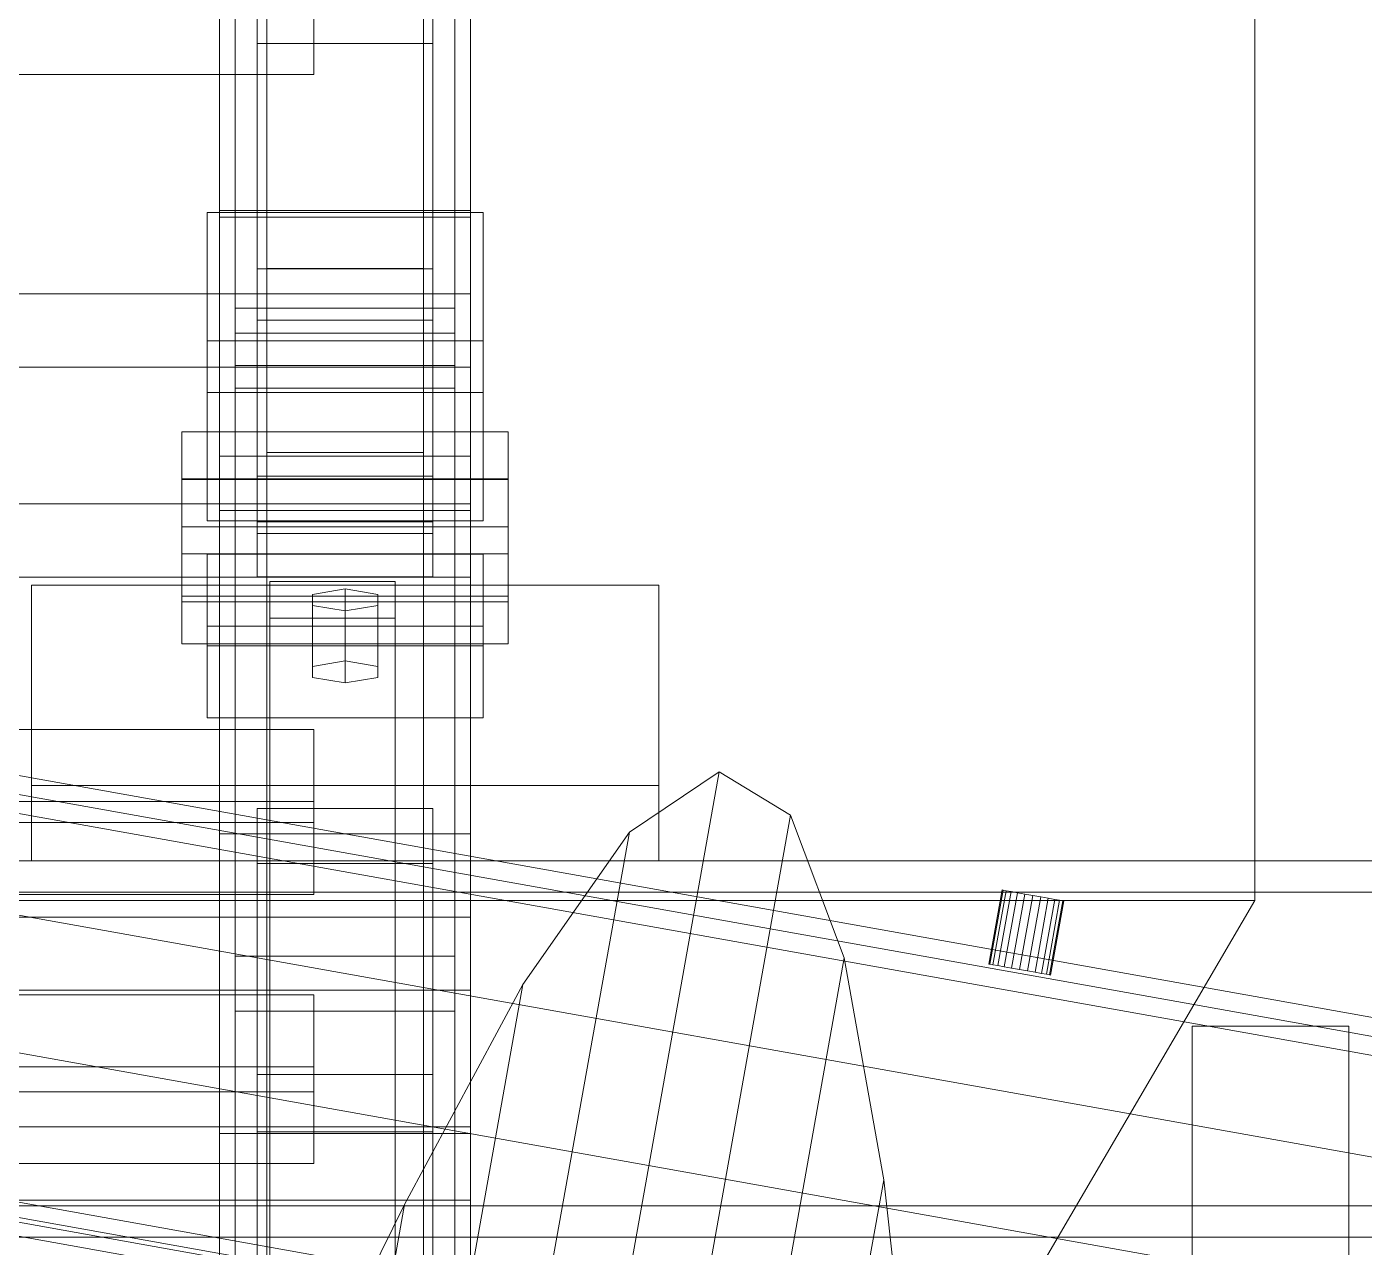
# Model space of a CAD drawing. Header units: millimetres. Extents: x -1970 to 34302, y -65268 to 6837.
# Drawn here: x 379.3 to 592.4, y -33265.3 to -33070.6 of the extents above; entities that cross this region are included whole.
import ezdxf

# ---------------------------------------------------------------- set-up
doc = ezdxf.new("R2010")
doc.units = ezdxf.units.MM
for name, color, linetype, lineweight in [('frontal_C01', 7, 'Continuous', 0), ('frontal_C02', 7, 'Continuous', 0), ('frontal_dos-mix', 7, 'Continuous', 0), ('frontal_mezcladora', 7, 'Continuous', 0)]:
    doc.layers.add(name, color=color, linetype=linetype, lineweight=lineweight)

msp = doc.modelspace()

# ---------------------------------------------------------------- linework, layer by layer
at = {"layer": 'frontal_C01'}
for p, q in [((410, -33101.026), (410, -32735.774)), ((450, -32735.774), (450, -33101.026)), ((417.5, -33383.501), (417.5, -32742.009)), ((442.5, -32742.009), (442.5, -33383.501)), ((417.5, -33409.133), (417.5, -32767.641)), ((442.5, -33409.133), (442.5, -32767.641)), ((410, -33139.128), (410, -32773.876)), ((450, -33139.128), (450, -32773.876)), ((410, -33372.504), (410, -33007.252)), ((450, -33007.252), (450, -33372.504)), ((410, -33420.131), (410, -33054.879)), ((450, -33420.131), (450, -33054.879)), ((416, -33142.303), (416, -33056.091)), ((444, -33056.091), (444, -33142.303)), ((416, -33065.222), (416, -33151.435)), ((444, -33151.435), (444, -33065.222)), ((450, -33101.026), (410, -33101.026)), ((410, -33101.026), (410, -33139.128)), ((410, -33466.278), (410, -33101.026)), ((450, -33139.128), (450, -33101.026)), ((450, -33101.026), (450, -33466.278)), ((412.5, -33124.643), (412.5, -33115.512)), ((412.5, -33115.512), (447.5, -33115.512)), ((412.5, -33391.752), (412.5, -33115.512)), ((447.5, -33115.512), (447.5, -33124.643)), ((447.5, -33115.512), (447.5, -33391.752)), ((447.5, -33124.643), (412.5, -33124.643)), ((412.5, -33400.883), (412.5, -33124.643)), ((447.5, -33400.883), (447.5, -33124.643)), ((404, -33154.704), (404, -33135.224)), ((404, -33135.224), (456, -33135.224)), ((404, -33142.844), (404, -33135.224)), ((456, -33135.224), (456, -33154.704)), ((456, -33135.224), (456, -33142.844)), ((410, -33139.128), (450, -33139.128)), ((410, -33504.38), (410, -33139.128)), ((450, -33504.38), (450, -33139.128)), ((444, -33142.303), (416, -33142.303)), ((416, -33142.303), (416, -33151.435)), ((444, -33151.435), (444, -33142.303)), ((456, -33142.844), (404, -33142.844)), ((404, -33142.844), (404, -33162.324)), ((456, -33162.324), (456, -33142.844)), ((416, -33151.435), (444, -33151.435)), ((456, -33154.704), (404, -33154.704)), ((404, -33154.704), (404, -33162.324)), ((456, -33162.324), (456, -33154.704)), ((380, -33191.654), (380, -33159.7)), ((380, -33159.7), (480, -33159.7)), ((380, -33203.654), (380, -33159.7)), ((480, -33159.7), (480, -33191.654)), ((480, -33159.7), (480, -33203.654)), ((404, -33162.324), (456, -33162.324)), ((480, -33191.654), (380, -33191.654)), ((380, -33191.654), (380, -33203.654)), ((480, -33203.654), (480, -33191.654)), ((980, -33203.654), (-980, -33203.654)), ((380, -33203.654), (480, -33203.654)), ((980, -33208.654), (-980, -33208.654)), ((-425, -33225.051), (425, -33225.051)), ((425, -33225.051), (425, -33240.513)), ((425, -33225.051), (425, -33236.482)), ((425, -33236.482), (-425, -33236.482)), ((425, -33251.944), (425, -33236.482)), ((416, -33246.873), (416, -33237.742)), ((416, -33237.742), (444, -33237.742)), ((416, -33324.929), (416, -33237.742)), ((444, -33237.742), (444, -33246.873)), ((444, -33237.742), (444, -33324.929)), ((425, -33240.513), (-425, -33240.513)), ((425, -33251.944), (425, -33240.513)), ((444, -33246.873), (416, -33246.873)), ((416, -33246.873), (416, -33334.06)), ((444, -33334.06), (444, -33246.873)), ((-425, -33251.944), (425, -33251.944)), ((980, -33258.654), (-980, -33258.654)), ((980, -33263.654), (-980, -33263.654))]:
    msp.add_line(p, q, dxfattribs=at)
at = {"layer": 'frontal_C02'}
for p, q in [((416, -33109.263), (416, -32894.088)), ((444, -32894.088), (444, -33109.263)), ((416, -32902.271), (416, -33117.447)), ((444, -33117.447), (444, -32902.271)), ((412.5, -33119.485), (412.5, -32937.781)), ((447.5, -32937.781), (447.5, -33119.485)), ((410, -33099.961), (410, -32943.599)), ((450, -32943.599), (450, -33099.961)), ((412.5, -33128.253), (412.5, -32946.549)), ((447.5, -33128.253), (447.5, -32946.549)), ((410, -33147.778), (410, -32991.416)), ((450, -33147.778), (450, -32991.416)), ((410, -33373.127), (410, -33022.409)), ((450, -33022.409), (450, -33373.127)), ((417.5, -33026.875), (417.5, -33109.208)), ((442.5, -33109.208), (442.5, -33026.875)), ((417.5, -33560.475), (417.5, -33028.053)), ((442.5, -33028.053), (442.5, -33560.475)), ((412.5, -33218.856), (412.5, -33037.152)), ((447.5, -33037.152), (447.5, -33218.856)), ((412.5, -33227.624), (412.5, -33045.92)), ((447.5, -33227.624), (447.5, -33045.92)), ((417.5, -33587.441), (417.5, -33055.019)), ((442.5, -33587.441), (442.5, -33055.019)), ((417.5, -33056.197), (417.5, -33138.53)), ((442.5, -33056.197), (442.5, -33138.53)), ((410, -33411.381), (410, -33060.662)), ((450, -33411.381), (450, -33060.662)), ((425, -33078.232), (425, -33063.385)), ((416, -33073.28), (416, -33064.512)), ((416, -33149.598), (416, -33064.512)), ((444, -33064.512), (444, -33073.28)), ((444, -33064.512), (444, -33149.598)), ((425, -33078.232), (425, -33066.756)), ((444, -33073.28), (416, -33073.28)), ((416, -33073.28), (416, -33158.366)), ((444, -33158.366), (444, -33073.28)), ((-425, -33078.232), (425, -33078.232)), ((450, -33099.961), (410, -33099.961)), ((410, -33099.961), (410, -33147.778)), ((410, -33199.331), (410, -33099.961)), ((450, -33147.778), (450, -33099.961)), ((450, -33099.961), (450, -33199.331)), ((408, -33120.715), (408, -33100.257)), ((408, -33100.257), (452, -33100.257)), ((408, -33128.947), (408, -33100.257)), ((452, -33100.257), (452, -33120.715)), ((452, -33100.257), (452, -33128.947)), ((444, -33109.263), (416, -33109.263)), ((416, -33109.263), (416, -33117.447)), ((442.5, -33109.208), (417.5, -33109.208)), ((417.5, -33109.208), (417.5, -33138.53)), ((442.5, -33138.53), (442.5, -33109.208)), ((444, -33117.447), (444, -33109.263)), ((-450, -33113.242), (450, -33113.242)), ((450, -33113.242), (450, -33124.933)), ((450, -33113.242), (450, -33146.714)), ((416, -33117.447), (444, -33117.447)), ((452, -33120.715), (408, -33120.715)), ((408, -33120.715), (408, -33149.406)), ((447.5, -33119.485), (412.5, -33119.485)), ((412.5, -33119.485), (412.5, -33128.253)), ((447.5, -33128.253), (447.5, -33119.485)), ((452, -33149.406), (452, -33120.715)), ((450, -33124.933), (-450, -33124.933)), ((450, -33158.405), (450, -33124.933)), ((452, -33128.947), (408, -33128.947)), ((408, -33128.947), (408, -33149.406)), ((412.5, -33128.253), (447.5, -33128.253)), ((452, -33149.406), (452, -33128.947)), ((417.5, -33138.53), (442.5, -33138.53)), ((404, -33161.422), (404, -33142.717)), ((404, -33142.717), (456, -33142.717)), ((404, -33150.367), (404, -33142.717)), ((456, -33142.717), (456, -33161.422)), ((456, -33142.717), (456, -33150.367)), ((450, -33146.714), (-450, -33146.714)), ((450, -33158.405), (450, -33146.714)), ((410, -33147.778), (450, -33147.778)), ((410, -33247.148), (410, -33147.778)), ((450, -33247.148), (450, -33147.778)), ((456, -33150.367), (404, -33150.367)), ((404, -33150.367), (404, -33169.072)), ((408, -33149.406), (452, -33149.406)), ((444, -33149.598), (416, -33149.598)), ((416, -33149.598), (416, -33158.366)), ((444, -33158.366), (444, -33149.598)), ((456, -33169.072), (456, -33150.367)), ((408, -33169.359), (408, -33154.746)), ((408, -33154.746), (452, -33154.746)), ((408, -33166.222), (408, -33154.746)), ((452, -33154.746), (452, -33169.359)), ((452, -33154.746), (452, -33166.222)), ((-450, -33158.405), (450, -33158.405)), ((416, -33158.366), (444, -33158.366)), ((418, -33164.975), (418, -33159.13)), ((418, -33159.13), (438, -33159.13)), ((418, -33297.034), (418, -33159.13)), ((438, -33159.13), (438, -33164.975)), ((438, -33159.13), (438, -33297.034)), ((456, -33161.422), (404, -33161.422)), ((404, -33161.422), (404, -33169.072)), ((430, -33160.299), (424.804, -33161.176)), ((424.804, -33161.176), (424.804, -33162.929)), ((424.804, -33172.652), (424.804, -33161.176)), ((435.196, -33161.176), (430, -33160.299)), ((430, -33171.775), (430, -33160.299)), ((435.196, -33162.929), (435.196, -33161.176)), ((435.196, -33172.652), (435.196, -33161.176)), ((456, -33169.072), (456, -33161.422)), ((424.804, -33162.929), (430, -33163.806)), ((424.804, -33174.405), (424.804, -33162.929)), ((430, -33163.806), (435.196, -33162.929)), ((430, -33163.806), (430, -33175.282)), ((435.196, -33174.405), (435.196, -33162.929)), ((438, -33164.975), (418, -33164.975)), ((418, -33164.975), (418, -33302.879)), ((438, -33302.879), (438, -33164.975)), ((452, -33166.222), (408, -33166.222)), ((408, -33166.222), (408, -33180.835)), ((452, -33180.835), (452, -33166.222)), ((404, -33169.072), (456, -33169.072)), ((452, -33169.359), (408, -33169.359)), ((408, -33169.359), (408, -33180.835)), ((452, -33180.835), (452, -33169.359)), ((424.804, -33172.652), (430, -33171.775)), ((430, -33171.775), (435.196, -33172.652)), ((424.804, -33174.405), (424.804, -33172.652)), ((430, -33175.282), (424.804, -33174.405)), ((435.196, -33174.405), (430, -33175.282)), ((435.196, -33172.652), (435.196, -33174.405)), ((408, -33180.835), (452, -33180.835)), ((-425, -33182.694), (425, -33182.694)), ((425, -33182.694), (425, -33197.541)), ((425, -33182.694), (425, -33194.17)), ((425, -33194.17), (-425, -33194.17)), ((416, -33204.065), (416, -33195.297)), ((416, -33195.297), (444, -33195.297)), ((416, -33281.117), (416, -33195.297)), ((425, -33209.017), (425, -33194.17)), ((444, -33195.297), (444, -33204.065)), ((444, -33195.297), (444, -33281.117)), ((425, -33197.541), (-425, -33197.541)), ((425, -33209.017), (425, -33197.541)), ((450, -33199.331), (410, -33199.331)), ((410, -33199.331), (410, -33247.148)), ((410, -33550.05), (410, -33199.331)), ((450, -33247.148), (450, -33199.331)), ((450, -33199.331), (450, -33550.05)), ((444, -33204.065), (416, -33204.065)), ((416, -33204.065), (416, -33289.885)), ((444, -33289.885), (444, -33204.065)), ((-425, -33209.017), (425, -33209.017)), ((-450, -33212.613), (450, -33212.613)), ((450, -33212.613), (450, -33224.303)), ((450, -33212.613), (450, -33246.084)), ((447.5, -33218.856), (412.5, -33218.856)), ((412.5, -33218.856), (412.5, -33227.624)), ((447.5, -33227.624), (447.5, -33218.856)), ((450, -33224.303), (-450, -33224.303)), ((450, -33257.775), (450, -33224.303)), ((412.5, -33227.624), (447.5, -33227.624)), ((450, -33246.084), (-450, -33246.084)), ((410, -33247.148), (450, -33247.148)), ((410, -33597.867), (410, -33247.148)), ((450, -33257.775), (450, -33246.084)), ((450, -33597.867), (450, -33247.148)), ((-450, -33257.775), (450, -33257.775))]:
    msp.add_line(p, q, dxfattribs=at)
at = {"layer": 'frontal_dos-mix'}
for p, q in [((265.556, -33172.991), (1915.556, -33467.991)), ((734.815, -33253.842), (341.059, -33183.443)), ((733.759, -33259.748), (340.003, -33189.349)), ((489.642, -33189.471), (473.858, -33277.753)), ((489.642, -33189.471), (475.315, -33199.057)), ((501.018, -33196.389), (489.642, -33189.471)), ((1912.222, -33486.638), (262.222, -33191.638)), ((501.018, -33196.389), (485.914, -33280.868)), ((509.57, -33219.1), (501.018, -33196.389)), ((475.315, -33199.057), (458.354, -33223.379)), ((475.315, -33199.057), (461.223, -33277.88)), ((532.595, -33220.113), (534.707, -33208.301)), ((532.763, -33220.143), (534.875, -33208.331)), ((533.254, -33220.231), (535.366, -33208.418)), ((534.036, -33220.371), (536.148, -33208.558)), ((534.875, -33208.331), (534.707, -33208.301)), ((535.366, -33208.418), (534.875, -33208.331)), ((535.056, -33220.553), (537.168, -33208.741)), ((536.148, -33208.558), (535.366, -33208.418)), ((537.168, -33208.741), (536.148, -33208.558)), ((538.355, -33208.953), (537.168, -33208.741)), ((536.243, -33220.766), (538.355, -33208.953)), ((539.629, -33209.181), (537.517, -33220.993)), ((539.629, -33209.181), (538.355, -33208.953)), ((538.791, -33221.221), (540.903, -33209.408)), ((539.629, -33209.181), (540.903, -33209.408)), ((539.978, -33221.433), (542.09, -33209.621)), ((540.903, -33209.408), (542.09, -33209.621)), ((540.997, -33221.616), (543.109, -33209.803)), ((541.779, -33221.755), (543.891, -33209.943)), ((542.09, -33209.621), (543.109, -33209.803)), ((542.271, -33221.843), (544.383, -33210.031)), ((542.439, -33221.873), (544.551, -33210.061)), ((543.109, -33209.803), (543.891, -33209.943)), ((543.891, -33209.943), (544.383, -33210.031)), ((544.383, -33210.031), (544.551, -33210.061)), ((1908.419, -33507.911), (258.419, -33212.911)), ((509.57, -33219.1), (497.416, -33287.085)), ((515.85, -33254.522), (509.57, -33219.1)), ((532.763, -33220.143), (532.595, -33220.113)), ((533.254, -33220.231), (532.763, -33220.143)), ((534.036, -33220.371), (533.254, -33220.231)), ((535.056, -33220.553), (534.036, -33220.371)), ((536.243, -33220.766), (535.056, -33220.553)), ((537.517, -33220.993), (536.243, -33220.766)), ((538.791, -33221.221), (537.517, -33220.993)), ((538.791, -33221.221), (539.978, -33221.433)), ((539.978, -33221.433), (540.997, -33221.616)), ((540.997, -33221.616), (541.779, -33221.755)), ((458.354, -33223.379), (439.47, -33258.456)), ((458.354, -33223.379), (448.069, -33280.902)), ((541.779, -33221.755), (542.271, -33221.843)), ((542.271, -33221.843), (542.439, -33221.873)), ((1952.96, -33542.881), (174.989, -33225.002)), ((1953.091, -33542.143), (175.121, -33224.264)), ((1952.573, -33545.045), (174.602, -33227.165)), ((1904.292, -33530.994), (254.292, -33235.994)), ((515.85, -33254.522), (508.471, -33295.799)), ((520.751, -33297.66), (515.85, -33254.522)), ((439.47, -33258.456), (419.664, -33298.688)), ((439.47, -33258.456), (434.539, -33286.036))]:
    msp.add_line(p, q, dxfattribs=at)
at = {"layer": 'frontal_mezcladora'}
for p, q in [((575, -33210), (575, -33050)), ((575, -33210), (-575, -33210)), ((300, -33680), (575, -33210)), ((565, -33230), (590, -33230)), ((565, -33730), (565, -33230)), ((590, -33730), (590, -33230))]:
    msp.add_line(p, q, dxfattribs=at)

doc.saveas('drawing.dxf')
